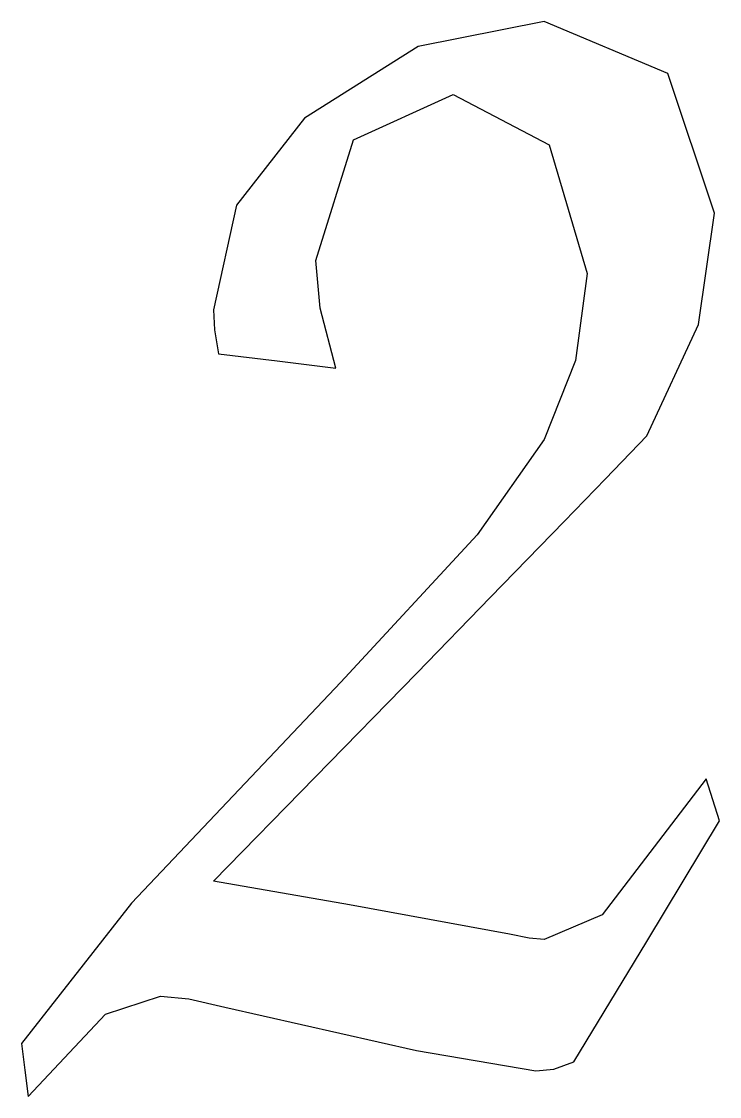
# Model space of a CAD drawing. Extents: x 8 to 12.5, y 6.5 to 13.45.
import ezdxf

# ---------------------------------------------------------------- set-up
doc = ezdxf.new("R2010")
doc.units = 0
doc.layers.add('Layer_1', color=7, linetype='CONTINUOUS')

msp = doc.modelspace()

# ---------------------------------------------------------------- linework, layer by layer
at = {"layer": 'Layer_1', "color": 7}
msp.add_lwpolyline([(8.039429, 6.499992), (8.538676, 7.032184), (8.893756, 7.148647), (9.077971, 7.130971), (9.310241, 7.077897), (10.546345, 6.796322), (11.31791, 6.665116), (11.43271, 6.67692), (11.563529, 6.724092), (12.033409, 7.502476), (12.503289, 8.28086), (12.460573, 8.416488), (12.417857, 8.552114), (11.746409, 7.674958), (11.371305, 7.514268), (11.275194, 7.523106), (11.147045, 7.549651), (10.115177, 7.73835), (9.235487, 7.891666), (9.892251, 8.563906), (10.549015, 9.236148), (11.024235, 9.725587), (11.499455, 10.215027), (11.766432, 10.492179), (12.033409, 10.769329), (12.368466, 11.488746), (12.471252, 12.20816), (12.169567, 13.11038), (11.371305, 13.4465), (10.557025, 13.284336), (9.822837, 12.821433), (9.384994, 12.259757), (9.235487, 11.583096), (9.243495, 11.454838), (9.267523, 11.300047), (9.646631, 11.252872), (10.025738, 11.205697), (9.925622, 11.593414), (9.897589, 11.901524), (10.140539, 12.681382), (10.783954, 12.974752), (11.404676, 12.648951), (11.648961, 11.81897), (11.574207, 11.25582), (11.371304, 10.745742), (10.938801, 10.129521), (10.057776, 9.177181), (8.706871, 7.748668), (7.996711, 6.842029), (8.018069, 6.671021), (8.039427, 6.50001)], dxfattribs=at)

doc.saveas('drawing.dxf')
